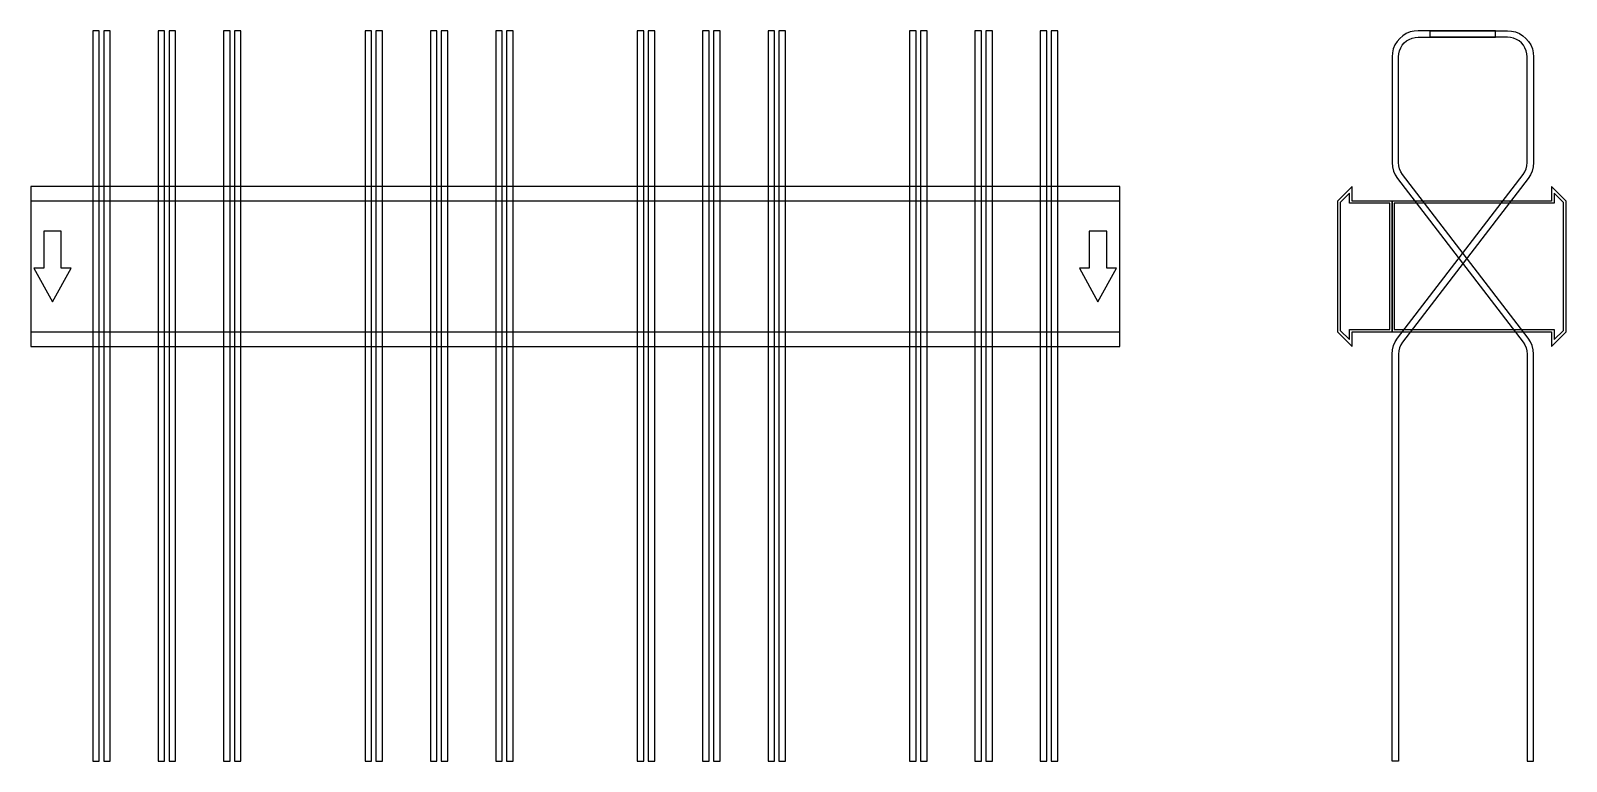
# Model space of a CAD drawing. Extents: x 0 to 1410, y -455 to 217.
import ezdxf

# ---------------------------------------------------------------- set-up
doc = ezdxf.new("R2010")
doc.units = 0
doc.layers.add('Halfen', color=7, linetype='CONTINUOUS')

msp = doc.modelspace()

# ---------------------------------------------------------------- linework, layer by layer
at = {"layer": 'Halfen', "color": 7}
for points in [[(63, -454.728), (63, 216.629), (57, 216.629), (57, -454.728)], [(73, -454.728), (73, 216.629), (67, 216.629), (67, -454.728)], [(123, -454.728), (123, 216.629), (117, 216.629), (117, -454.728)], [(133, -454.728), (133, 216.629), (127, 216.629), (127, -454.728)], [(183, -454.728), (183, 216.629), (177, 216.629), (177, -454.728)], [(193, -454.728), (193, 216.629), (187, 216.629), (187, -454.728)], [(313, -454.728), (313, 216.629), (307, 216.629), (307, -454.728)], [(323, -454.728), (323, 216.629), (317, 216.629), (317, -454.728)], [(373, -454.728), (373, 216.629), (367, 216.629), (367, -454.728)], [(383, -454.728), (383, 216.629), (377, 216.629), (377, -454.728)], [(433, -454.728), (433, 216.629), (427, 216.629), (427, -454.728)], [(443, -454.728), (443, 216.629), (437, 216.629), (437, -454.728)], [(563, -454.728), (563, 216.629), (557, 216.629), (557, -454.728)], [(573, -454.728), (573, 216.629), (567, 216.629), (567, -454.728)], [(623, -454.728), (623, 216.629), (617, 216.629), (617, -454.728)], [(633, -454.728), (633, 216.629), (627, 216.629), (627, -454.728)], [(683, -454.728), (683, 216.629), (677, 216.629), (677, -454.728)], [(693, -454.728), (693, 216.629), (687, 216.629), (687, -454.728)], [(813, -454.728), (813, 216.629), (807, 216.629), (807, -454.728)], [(823, -454.728), (823, 216.629), (817, 216.629), (817, -454.728)], [(873, -454.728), (873, 216.629), (867, 216.629), (867, -454.728)], [(883, -454.728), (883, 216.629), (877, 216.629), (877, -454.728)], [(933, -454.728), (933, 216.629), (927, 216.629), (927, -454.728)], [(943, -454.728), (943, 216.629), (937, 216.629), (937, -454.728)], [(1380, -454.728), (1380, -80.478), (1379.679, -76.568), (1378.726, -72.763), (1377.166, -69.164), (1375.04, -65.868), (1259.72, 84.421), (1258.125, 86.894), (1256.955, 89.593), (1256.24, 92.447), (1256, 95.379), (1256, 192.629), (1256.222, 195.445), (1256.881, 198.191), (1257.962, 200.801), (1259.438, 203.209), (1261.272, 205.357), (1263.42, 207.191), (1265.828, 208.667), (1268.438, 209.748), (1271.184, 210.407), (1274, 210.629), (1345, 210.629), (1345, 216.629), (1274, 216.629), (1270.246, 216.333), (1266.584, 215.454), (1263.104, 214.013), (1259.893, 212.045), (1257.029, 209.599), (1254.584, 206.736), (1252.616, 203.525), (1251.175, 200.045), (1250.295, 196.383), (1250, 192.629), (1250, 95.379), (1250.321, 91.47), (1251.274, 87.665), (1252.834, 84.066), (1254.96, 80.769), (1370.28, -69.52), (1371.875, -71.993), (1373.045, -74.692), (1373.76, -77.546), (1374, -80.478), (1374, -454.728)], [(1250, -454.728), (1250, -80.478), (1250.321, -76.568), (1251.274, -72.763), (1252.834, -69.164), (1254.96, -65.868), (1370.28, 84.421), (1371.875, 86.894), (1373.045, 89.593), (1373.76, 92.447), (1374, 95.379), (1374, 192.629), (1373.778, 195.445), (1373.119, 198.191), (1372.038, 200.801), (1370.562, 203.209), (1368.728, 205.357), (1366.58, 207.191), (1364.172, 208.667), (1361.562, 209.748), (1358.816, 210.407), (1356, 210.629), (1285, 210.629), (1285, 216.629), (1356, 216.629), (1359.754, 216.333), (1363.416, 215.454), (1366.896, 214.013), (1370.107, 212.045), (1372.971, 209.599), (1375.416, 206.736), (1377.384, 203.525), (1378.825, 200.045), (1379.705, 196.383), (1380, 192.629), (1380, 95.379), (1379.679, 91.47), (1378.726, 87.665), (1377.166, 84.066), (1375.04, 80.769), (1259.72, -69.52), (1258.125, -71.993), (1256.955, -74.692), (1256.24, -77.546), (1256, -80.478), (1256, -454.728)], [(0, -73.5), (1000, -73.5), (1000, 73.5), (0, 73.5)], [(1250, -60), (1250, 60), (1213.5, 60), (1213.5, 73.5), (1200, 60), (1200, -60), (1213.5, -73.5), (1213.5, -60)], [(1410, -60), (1410, 60), (1396.5, 73.5), (1396.5, 60), (1250, 60), (1250, -60), (1396.5, -60), (1396.5, -73.5)], [(0, -60), (1000, -60), (1000, 60), (0, 60)], [(1248, -58), (1248, 58), (1211, 58), (1211, 67.25), (1202.5, 58.75), (1202.5, -58.75), (1211, -67.25), (1211, -58)], [(1407.5, -58.75), (1407.5, 58.75), (1399, 67.25), (1399, 58), (1252, 58), (1252, -58), (1399, -58), (1399, -67.25)], [(20, -32.5), (37, -1.5), (28, -1.5), (28, 32.5), (12, 32.5), (12, -1.5), (3, -1.5)], [(980, -32.5), (997, -1.5), (988, -1.5), (988, 32.5), (972, 32.5), (972, -1.5), (963, -1.5)]]:
    msp.add_lwpolyline(points, close=True, dxfattribs=at)

doc.saveas('drawing.dxf')
